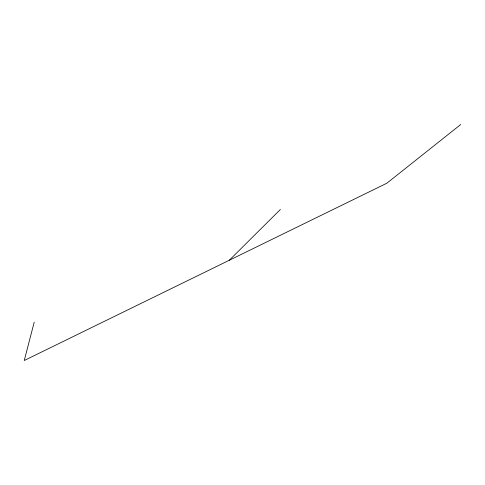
<?xml version="1.0" encoding="UTF-8"?>
<svg xmlns="http://www.w3.org/2000/svg" width="485" height="485" viewBox="0 0 485 485"><rect width="100%" height="100%" fill="white"/><g stroke="black" fill="none" stroke-linecap="round" stroke-linejoin="round"><path stroke-width="0.73" d="M34.211 322.179L24.25 360.507L386.83 183.233L460.75 124.493M229.314 260.245L280.397 209.465"/></g></svg>
